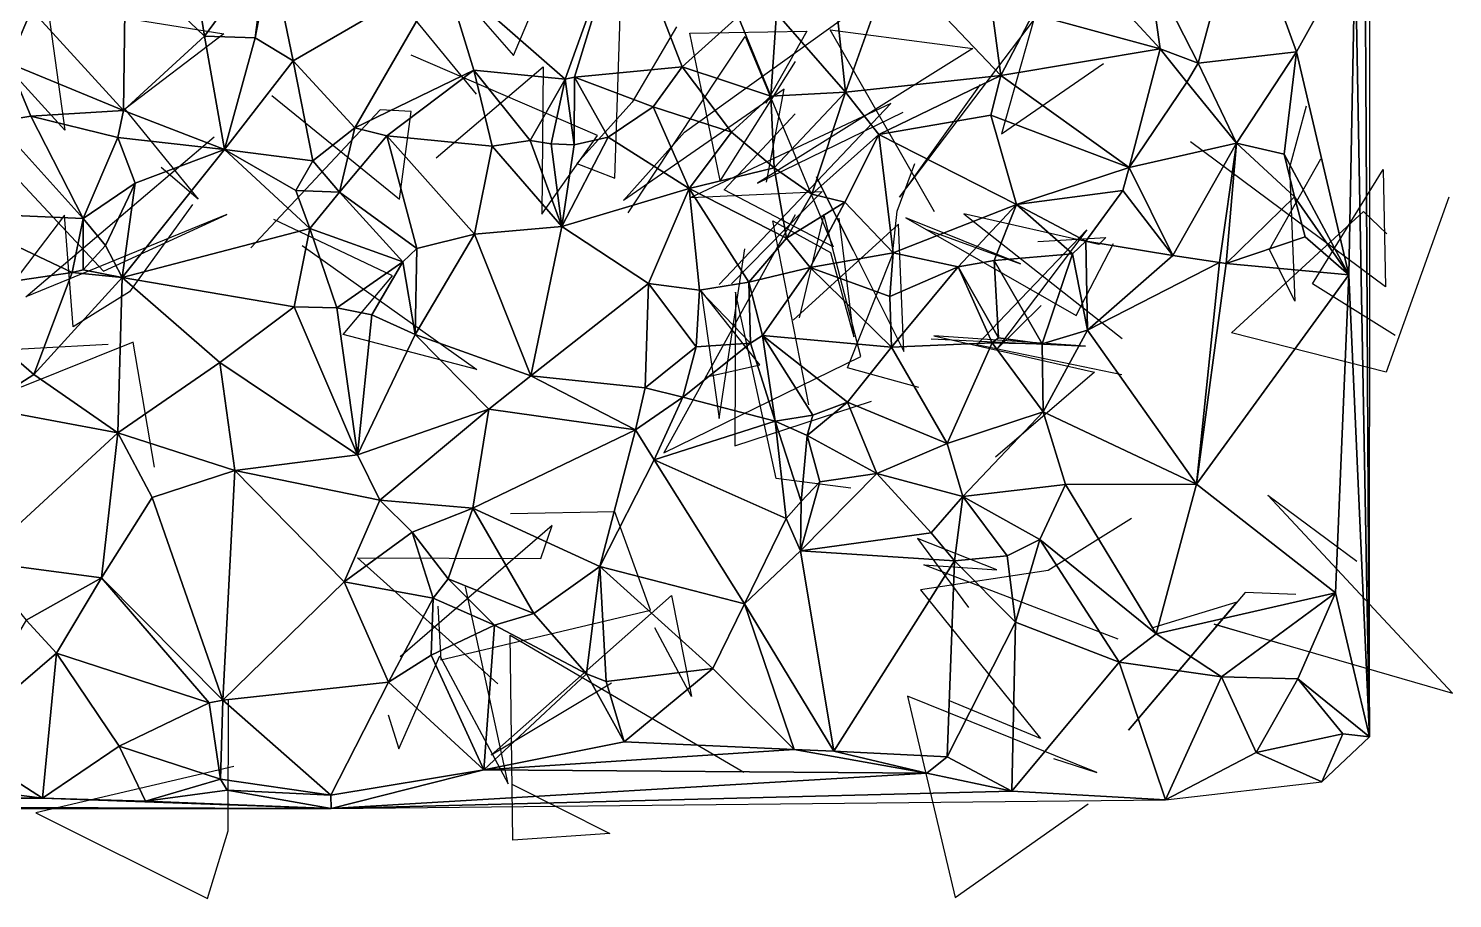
# Model space of a CAD drawing. Header units: metres. Extents: x -15.7 to 15.7, y -15.8 to 15.9.
# Drawn here: x 4.07 to 15.65, y -15.71 to -8.64 of the extents above; entities that cross this region are included whole.
import ezdxf

# ---------------------------------------------------------------- set-up
doc = ezdxf.new("R2010")
doc.units = ezdxf.units.M
doc.layers.add('CRACKS', color=1, linetype='Continuous')
doc.layers.add('STREET_MESH', color=7, linetype='Continuous')

msp = doc.modelspace()

# ---------------------------------------------------------------- linework, layer by layer
at = {"layer": 'CRACKS'}
for points in [[(3.307, -8.526, 0.1), (4.548, -7.53, 0.1), (4.147, -7.918, 0.1), (4.361, -9.462, 0.1), (3.737, -8.778, 0.1)], [(7.517, -8.29, 0.1), (8.009, -8.855, 0.1), (8.352, -8.044, 0.1), (6.503, -7.701, 0.1), (7.708, -9.17, 0.1)], [(9.337, -8.623, 0.1), (8.974, -9.234, 0.1), (8.525, -9.733, 0.1), (8.834, -9.852, 0.1), (8.883, -8.369, 0.1)], [(4.658, -8.52, 0.1), (5.655, -8.681, 0.1), (4.85, -9.293, 0.1), (5.446, -10.025, 0.1), (5.145, -9.767, 0.1)], [(10.067, -9.886, 0.1), (10.211, -9.129, 0.1), (8.904, -10.034, 0.1), (9.401, -9.478, 0.1), (10.782, -8.487, 0.1)], [(10.302, -8.904, 0.1), (9.69, -9.873, 0.1), (9.443, -8.675, 0.1), (10.395, -8.657, 0.1), (10.062, -9.245, 0.1)], [(11.434, -10.126, 0.1), (10.584, -8.646, 0.1), (11.746, -8.799, 0.1), (9.995, -9.893, 0.1), (11.178, -9.316, 0.1)], [(11.805, -9.092, 0.1), (11.149, -10.007, 0.1), (12.24, -8.571, 0.1), (11.979, -9.492, 0.1), (12.808, -8.921, 0.1)], [(8.942, -10.134, 0.1), (9.895, -8.702, 0.1), (10.609, -10.411, 0.1), (9.723, -9.949, 0.1), (10.3, -9.331, 0.1)], [(7.381, -9.689, 0.1), (8.252, -8.948, 0.1), (8.242, -10.146, 0.1), (8.693, -9.506, 0.1), (7.178, -8.852, 0.1)], [(6.046, -9.181, 0.1), (7.083, -10.024, 0.1), (7.179, -9.311, 0.1), (6.927, -9.298, 0.1), (5.875, -10.418, 0.1)], [(9.683, -10.718, 0.1), (11.078, -9.247, 0.1), (9.453, -10.01, 0.1), (10.521, -9.961, 0.1), (9.783, -10.711, 0.1)], [(14.457, -9.267, 0.1), (14.32, -9.765, 0.1), (14.364, -10.852, 0.1), (14.158, -10.432, 0.1), (14.574, -9.697, 0.1)], [(3.698, -9.563, 0.1), (4.676, -10.608, 0.1), (5.68, -10.148, 0.1), (4.045, -10.817, 0.1), (5.575, -9.517, 0.1)], [(15.179, -11.132, 0.1), (14.507, -10.712, 0.1), (15.083, -9.782, 0.1), (15.1, -10.735, 0.1), (13.514, -9.559, 0.1)], [(10.771, -10.442, 0.1), (10.475, -9.841, 0.1), (11.184, -11.263, 0.1), (11.141, -10.228, 0.1), (10.285, -11.006, 0.1)], [(11.306, -11.554, 0.1), (10.726, -11.396, 0.1), (11.093, -10.475, 0.1), (11.129, -10.122, 0.1), (11.275, -9.735, 0.1)], [(5.399, -10.066, 0.1), (4.887, -10.777, 0.1), (4.431, -11.061, 0.1), (4.358, -10.154, 0.1), (3.704, -11.013, 0.1)], [(15.616, -10.008, 0.1), (15.106, -11.43, 0.1), (13.85, -11.109, 0.1), (14.922, -10.123, 0.1), (15.113, -10.305, 0.1)], [(6.291, -10.401, 0.1), (7.713, -11.407, 0.1), (6.626, -11.124, 0.1), (7.026, -10.647, 0.1), (6.061, -10.189, 0.1)], [(10.302, -10.151, 0.1), (9.232, -12.087, 0.1), (10.836, -11.303, 0.1), (10.533, -10.147, 0.1), (10.334, -10.988, 0.1)], [(10.413, -11.696, 0.1), (10.12, -10.2, 0.1), (10.588, -10.457, 0.1), (10.777, -11.142, 0.1), (10.658, -10.178, 0.1)], [(11.36, -10.268, 0.1), (12.134, -10.55, 0.1), (11.2, -10.175, 0.1), (12.585, -10.969, 0.1), (12.889, -10.383, 0.1)], [(12.274, -10.369, 0.1), (12.826, -10.334, 0.1), (12.77, -10.392, 0.1), (11.671, -10.144, 0.1), (12.96, -11.156, 0.1)], [(12.956, -11.453, 0.1), (11.777, -11.207, 0.1), (12.672, -10.273, 0.1), (11.938, -11.246, 0.1), (12.3, -10.887, 0.1)], [(9.569, -11.47, 0.1), (10.014, -11.37, 0.1), (9.537, -10.77, 0.1), (9.684, -11.807, 0.1), (9.892, -10.427, 0.1)], [(10.752, -12.372, 0.1), (10.145, -12.294, 0.1), (9.815, -10.779, 0.1), (9.809, -12.028, 0.1), (10.922, -11.665, 0.1)], [(5.091, -12.202, 0.1), (4.918, -11.185, 0.1), (4.008, -11.553, 0.1), (3.513, -11.267, 0.1), (4.715, -11.202, 0.1)], [(11.406, -11.159, 0.1), (12.662, -11.219, 0.1), (11.429, -11.135, 0.1), (12.736, -11.43, 0.1), (11.93, -12.12, 0.1)], [(14.25, -13.637, 0.1), (13.708, -13.479, 0.1), (15.646, -14.04, 0.1), (14.143, -12.429, 0.1), (14.868, -12.967, 0.1)], [(7.396, -13.331, 0.1), (7.419, -13.769, 0.1), (9.123, -13.366, 0.1), (8.833, -12.564, 0.1), (7.987, -12.581, 0.1)], [(13.036, -12.619, 0.1), (12.359, -13.042, 0.1), (11.321, -13.199, 0.1), (12.295, -14.409, 0.1), (11.556, -14.102, 0.1)], [(7.884, -13.963, 0.1), (6.742, -12.939, 0.1), (8.233, -12.946, 0.1), (8.324, -12.677, 0.1), (7.09, -13.744, 0.1)], [(12.927, -13.601, 0.1), (11.347, -12.995, 0.1), (11.941, -13.036, 0.1), (11.296, -12.781, 0.1), (11.71, -13.343, 0.1)], [(6.992, -14.215, 0.1), (7.077, -14.492, 0.1), (7.412, -13.736, 0.1), (7.966, -14.776, 0.1), (7.619, -13.175, 0.1)], [(8.808, -13.958, 0.1), (7.83, -14.543, 0.1), (9.296, -13.246, 0.1), (9.457, -14.066, 0.1), (9.16, -13.508, 0.1)], [(14.371, -13.237, 0.1), (13.961, -13.222, 0.1), (13.01, -14.339, 0.1), (13.893, -13.299, 0.1), (13.197, -13.51, 0.1)], [(7.998, -14.779, 0.1), (8.795, -15.179, 0.1), (8.005, -15.234, 0.1), (7.983, -13.568, 0.1), (9.884, -14.681, 0.1)], [(5.735, -14.635, 0.1), (4.127, -15.012, 0.1), (5.522, -15.709, 0.1), (5.69, -15.159, 0.1), (5.693, -14.092, 0.1)], [(12.4, -14.571, 0.1), (12.754, -14.685, 0.1), (11.213, -14.063, 0.1), (11.603, -15.7, 0.1), (12.683, -14.94, 0.1)]]:
    msp.add_polyline3d(points, dxfattribs=at)
at = {"layer": 'STREET_MESH'}
for points in [[(14.905, -2.691), (14.972, -14.395), (14.98, 0.729)], [(14.905, -2.691), (14.853, -7.968), (14.972, -14.395)], [(13.175, -8.128), (13.578, -8.919), (13.934, -7.607)], [(13.578, -8.919), (14.378, -8.827), (13.934, -7.607)], [(14.378, -8.827), (14.853, -7.968), (13.934, -7.607)], [(7.447, -8.186), (8.43, -9.047), (8.908, -7.723)], [(8.43, -9.047), (8.506, -9.033), (8.908, -7.723)], [(8.506, -9.033), (9.383, -8.949), (8.908, -7.723)], [(9.383, -8.949), (9.837, -8.54), (8.908, -7.723)], [(4.856, -8.083), (5.497, -8.699), (5.363, -7.846)], [(5.497, -8.699), (5.998, -8.016), (5.363, -7.846)], [(14.378, -8.827), (14.804, -10.639), (14.853, -7.968)], [(14.853, -7.968), (14.804, -10.639), (14.972, -14.395)], [(4.091, -8.484), (4.839, -9.304), (4.856, -8.083)], [(4.839, -9.304), (5.497, -8.699), (4.856, -8.083)], [(5.998, -8.016), (5.497, -8.699), (5.91, -8.713)], [(6.039, -8.031), (5.998, -8.016), (5.91, -8.713)], [(6.039, -8.031), (5.91, -8.713), (6.219, -8.899)], [(7.447, -8.186), (6.039, -8.031), (6.219, -8.899)], [(10.587, -8.003), (10.148, -8.512), (10.711, -9.153)], [(11.09, -8.088), (10.587, -8.003), (10.711, -9.153)], [(11.973, -9.019), (11.09, -8.088), (10.711, -9.153)], [(11.973, -9.019), (11.868, -8.228), (11.09, -8.088)], [(12.577, -8.051), (12.232, -8.52), (13.269, -8.801)], [(12.577, -8.051), (13.269, -8.801), (13.175, -8.128)], [(6.719, -9.445), (7.447, -8.186), (6.219, -8.899)], [(7.447, -8.186), (6.719, -9.445), (7.688, -8.974)], [(8.43, -9.047), (7.447, -8.186), (7.688, -8.974)], [(13.175, -8.128), (13.269, -8.801), (13.578, -8.919)], [(3.908, -8.918), (4.091, -8.484), (3.539, -8.252)], [(12.232, -8.52), (11.868, -8.228), (11.973, -9.019)], [(3.908, -8.918), (4.839, -9.304), (4.091, -8.484)], [(10.102, -9.187), (9.837, -8.54), (9.383, -8.949)], [(10.102, -9.187), (10.148, -8.512), (9.837, -8.54)], [(10.148, -8.512), (10.102, -9.187), (10.711, -9.153)], [(13.269, -8.801), (12.232, -8.52), (11.973, -9.019)], [(5.497, -8.699), (4.839, -9.304), (5.66, -9.62)], [(5.91, -8.713), (5.497, -8.699), (5.66, -9.62)], [(5.91, -8.713), (5.66, -9.62), (6.219, -8.899)], [(5.66, -9.62), (6.378, -9.711), (6.219, -8.899)], [(6.378, -9.711), (6.719, -9.445), (6.219, -8.899)], [(13.016, -9.767), (13.269, -8.801), (11.973, -9.019)], [(13.016, -9.767), (13.486, -9.072), (13.269, -8.801)], [(13.269, -8.801), (13.486, -9.072), (13.578, -8.919)], [(13.888, -9.569), (14.378, -8.827), (13.578, -8.919)], [(13.888, -9.569), (14.278, -9.657), (14.378, -8.827)], [(14.378, -8.827), (14.278, -9.657), (14.804, -10.639)], [(3.8, -9.395), (4.085, -9.35), (3.908, -8.918)], [(4.085, -9.35), (4.839, -9.304), (3.908, -8.918)], [(6.719, -9.445), (6.981, -9.508), (7.688, -8.974)], [(6.981, -9.508), (7.837, -9.594), (7.688, -8.974)], [(8.147, -9.548), (8.43, -9.047), (7.688, -8.974)], [(7.837, -9.594), (8.147, -9.548), (7.688, -8.974)], [(8.506, -9.033), (9.145, -9.273), (9.383, -8.949)], [(9.145, -9.273), (9.783, -9.479), (9.383, -8.949)], [(9.783, -9.479), (10.102, -9.187), (9.383, -8.949)], [(10.982, -9.498), (11.973, -9.019), (10.711, -9.153)], [(10.982, -9.498), (11.892, -9.342), (11.973, -9.019)], [(11.892, -9.342), (13.016, -9.767), (11.973, -9.019)], [(13.486, -9.072), (13.888, -9.569), (13.578, -8.919)], [(8.317, -9.574), (8.43, -9.047), (8.147, -9.548)], [(8.317, -9.574), (8.505, -9.582), (8.43, -9.047)], [(8.43, -9.047), (8.505, -9.582), (8.506, -9.033)], [(8.505, -9.582), (8.779, -9.52), (8.506, -9.033)], [(8.779, -9.52), (9.145, -9.273), (8.506, -9.033)], [(13.888, -9.569), (13.486, -9.072), (13.016, -9.767)], [(10.102, -9.187), (9.783, -9.479), (10.129, -9.769)], [(10.102, -9.187), (10.129, -9.769), (10.711, -9.153)], [(10.129, -9.769), (10.435, -9.983), (10.711, -9.153)], [(10.435, -9.983), (10.982, -9.498), (10.711, -9.153)], [(4.085, -9.35), (3.8, -9.395), (4.511, -10.182)], [(4.839, -9.304), (4.085, -9.35), (4.794, -9.523)], [(4.794, -9.523), (4.085, -9.35), (4.511, -10.182)], [(4.839, -9.304), (4.794, -9.523), (5.66, -9.62)], [(9.145, -9.273), (8.779, -9.52), (9.438, -9.938)], [(9.783, -9.479), (9.145, -9.273), (9.438, -9.938)], [(12.1, -10.067), (11.892, -9.342), (10.982, -9.498)], [(12.1, -10.067), (13.016, -9.767), (11.892, -9.342)], [(4.511, -10.182), (3.8, -9.395), (3.392, -10.131)], [(6.719, -9.445), (6.378, -9.711), (6.595, -9.966)], [(6.981, -9.508), (6.719, -9.445), (6.595, -9.966)], [(10.129, -9.769), (9.783, -9.479), (9.438, -9.938)], [(4.794, -9.523), (4.511, -10.182), (4.935, -9.895)], [(5.66, -9.62), (4.794, -9.523), (4.935, -9.895)], [(7.223, -10.424), (6.981, -9.508), (6.595, -9.966)], [(7.693, -10.307), (6.981, -9.508), (7.223, -10.424)], [(7.837, -9.594), (6.981, -9.508), (7.693, -10.307)], [(7.837, -9.594), (7.693, -10.307), (8.404, -10.247)], [(8.147, -9.548), (7.837, -9.594), (8.404, -10.247)], [(8.317, -9.574), (8.147, -9.548), (8.404, -10.247)], [(8.505, -9.582), (8.317, -9.574), (8.404, -10.247)], [(9.438, -9.938), (8.779, -9.52), (8.404, -10.247)], [(8.779, -9.52), (8.505, -9.582), (8.404, -10.247)], [(10.982, -9.498), (10.435, -9.983), (10.705, -10.047)], [(11.098, -10.459), (10.982, -9.498), (10.705, -10.047)], [(11.098, -10.459), (12.1, -10.067), (10.982, -9.498)], [(13.373, -10.481), (13.888, -9.569), (13.016, -9.767)], [(13.888, -9.569), (13.373, -10.481), (13.752, -10.539)], [(13.806, -10.547), (13.888, -9.569), (13.752, -10.539)], [(13.888, -9.569), (13.806, -10.547), (14.361, -10.006)], [(14.278, -9.657), (13.888, -9.569), (14.361, -10.006)], [(4.829, -10.66), (5.66, -9.62), (4.935, -9.895)], [(4.829, -10.66), (6.355, -10.261), (5.66, -9.62)], [(6.24, -9.952), (6.378, -9.711), (5.66, -9.62)], [(6.355, -10.261), (6.24, -9.952), (5.66, -9.62)], [(6.378, -9.711), (6.24, -9.952), (6.595, -9.966)], [(14.804, -10.639), (14.278, -9.657), (14.361, -10.006)], [(10.23, -10.34), (10.129, -9.769), (9.438, -9.938)], [(10.23, -10.34), (10.435, -9.983), (10.129, -9.769)], [(13.016, -9.767), (12.1, -10.067), (12.965, -9.952)], [(13.373, -10.481), (13.016, -9.767), (12.965, -9.952)], [(4.511, -10.182), (4.694, -10.4), (4.935, -9.895)], [(4.694, -10.4), (4.829, -10.66), (4.935, -9.895)], [(6.24, -9.952), (6.355, -10.261), (6.595, -9.966)], [(9.107, -10.709), (9.438, -9.938), (8.404, -10.247)], [(9.107, -10.709), (9.523, -10.763), (9.438, -9.938)], [(9.523, -10.763), (9.925, -10.698), (9.438, -9.938)], [(9.925, -10.698), (10.23, -10.34), (9.438, -9.938)], [(12.1, -10.067), (12.665, -10.364), (12.965, -9.952)], [(12.665, -10.364), (13.373, -10.481), (12.965, -9.952)], [(6.355, -10.261), (7.11, -10.532), (6.595, -9.966)], [(7.11, -10.532), (7.223, -10.424), (6.595, -9.966)], [(10.435, -9.983), (10.23, -10.34), (10.705, -10.047)], [(10.705, -10.047), (10.23, -10.34), (10.423, -10.579)], [(11.098, -10.459), (10.705, -10.047), (10.423, -10.579)], [(12.1, -10.067), (11.098, -10.459), (11.627, -10.573)], [(12.1, -10.067), (11.627, -10.573), (11.919, -10.523)], [(12.557, -10.467), (12.1, -10.067), (11.919, -10.523)], [(12.557, -10.467), (12.665, -10.364), (12.1, -10.067)], [(13.806, -10.547), (14.449, -10.33), (14.361, -10.006)], [(14.449, -10.33), (14.804, -10.639), (14.361, -10.006)], [(3.392, -10.131), (3.335, -10.781), (4.422, -10.62)], [(4.511, -10.182), (3.392, -10.131), (4.422, -10.62)], [(4.51, -10.599), (4.511, -10.182), (4.422, -10.62)], [(4.51, -10.599), (4.694, -10.4), (4.511, -10.182)], [(6.355, -10.261), (4.829, -10.66), (6.226, -10.9)], [(6.574, -10.907), (6.355, -10.261), (6.226, -10.9)], [(6.574, -10.907), (7.11, -10.532), (6.355, -10.261)], [(7.693, -10.307), (8.15, -11.46), (8.404, -10.247)], [(8.15, -11.46), (9.107, -10.709), (8.404, -10.247)], [(4.694, -10.4), (4.51, -10.599), (4.829, -10.66)], [(7.693, -10.307), (7.21, -11.124), (8.15, -11.46)], [(7.21, -11.124), (7.693, -10.307), (7.223, -10.424)], [(10.23, -10.34), (9.925, -10.698), (10.423, -10.579)], [(12.665, -10.364), (12.557, -10.467), (12.677, -11.088)], [(13.373, -10.481), (12.665, -10.364), (12.677, -11.088)], [(14.449, -10.33), (13.806, -10.547), (14.804, -10.639)], [(6.574, -10.907), (6.858, -10.965), (7.11, -10.532)], [(7.11, -10.532), (6.858, -10.965), (7.21, -11.124)], [(7.11, -10.532), (7.21, -11.124), (7.223, -10.424)], [(11.07, -10.814), (11.098, -10.459), (10.423, -10.579)], [(11.627, -10.573), (11.098, -10.459), (11.07, -10.814)], [(11.627, -10.573), (11.954, -11.15), (11.919, -10.523)], [(12.308, -11.201), (12.557, -10.467), (11.919, -10.523)], [(11.954, -11.15), (12.308, -11.201), (11.919, -10.523)], [(12.557, -10.467), (12.308, -11.201), (12.677, -11.088)], [(13.752, -10.539), (13.373, -10.481), (12.677, -11.088)], [(3.335, -10.781), (4.109, -11.45), (4.422, -10.62)], [(4.109, -11.45), (4.829, -10.66), (4.422, -10.62)], [(4.829, -10.66), (4.51, -10.599), (4.422, -10.62)], [(9.925, -10.698), (10.035, -11.131), (10.423, -10.579)], [(10.035, -11.131), (11.083, -11.227), (10.423, -10.579)], [(11.083, -11.227), (11.07, -10.814), (10.423, -10.579)], [(11.083, -11.227), (11.627, -10.573), (11.07, -10.814)], [(11.627, -10.573), (11.083, -11.227), (11.902, -11.192)], [(11.954, -11.15), (11.627, -10.573), (11.902, -11.192)], [(13.752, -10.539), (12.677, -11.088), (13.564, -12.341)], [(13.806, -10.547), (13.752, -10.539), (13.564, -12.341)], [(14.804, -10.639), (13.806, -10.547), (13.564, -12.341)], [(14.695, -13.223), (14.804, -10.639), (13.564, -12.341)], [(14.804, -10.639), (14.695, -13.223), (14.972, -14.395)], [(4.829, -10.66), (4.109, -11.45), (4.794, -11.922)], [(5.623, -11.351), (4.829, -10.66), (4.794, -11.922)], [(4.829, -10.66), (5.623, -11.351), (6.226, -10.9)], [(9.081, -11.556), (9.107, -10.709), (8.15, -11.46)], [(9.107, -10.709), (9.081, -11.556), (9.495, -11.224)], [(9.523, -10.763), (9.107, -10.709), (9.495, -11.224)], [(9.938, -11.195), (9.523, -10.763), (9.495, -11.224)], [(9.925, -10.698), (9.523, -10.763), (9.938, -11.195)], [(9.925, -10.698), (9.938, -11.195), (10.035, -11.131)], [(4.109, -11.45), (3.335, -10.781), (3.691, -11.717)], [(5.623, -11.351), (6.741, -12.103), (6.226, -10.9)], [(6.741, -12.103), (6.574, -10.907), (6.226, -10.9)], [(6.858, -10.965), (6.574, -10.907), (6.741, -12.103)], [(6.858, -10.965), (6.741, -12.103), (7.21, -11.124)], [(12.677, -11.088), (12.308, -11.201), (12.318, -11.753)], [(13.564, -12.341), (12.677, -11.088), (12.318, -11.753)], [(6.741, -12.103), (7.81, -11.731), (7.21, -11.124)], [(7.21, -11.124), (7.81, -11.731), (8.15, -11.46)], [(9.081, -11.556), (9.388, -11.633), (9.495, -11.224)], [(9.388, -11.633), (9.938, -11.195), (9.495, -11.224)], [(9.938, -11.195), (9.388, -11.633), (10.138, -11.827)], [(9.938, -11.195), (10.138, -11.827), (10.035, -11.131)], [(11.083, -11.227), (10.035, -11.131), (10.727, -11.673)], [(10.035, -11.131), (10.443, -11.78), (10.727, -11.673)], [(10.138, -11.827), (10.443, -11.78), (10.035, -11.131)], [(11.538, -12.009), (11.083, -11.227), (10.727, -11.673)], [(11.083, -11.227), (11.538, -12.009), (11.902, -11.192)], [(11.902, -11.192), (11.538, -12.009), (12.318, -11.753)], [(12.308, -11.201), (11.954, -11.15), (11.902, -11.192)], [(12.308, -11.201), (11.902, -11.192), (12.318, -11.753)], [(4.109, -11.45), (3.691, -11.717), (4.794, -11.922)], [(5.744, -12.23), (5.623, -11.351), (4.794, -11.922)], [(5.744, -12.23), (6.741, -12.103), (5.623, -11.351)], [(7.81, -11.731), (9.003, -11.9), (8.15, -11.46)], [(9.003, -11.9), (9.081, -11.556), (8.15, -11.46)], [(9.388, -11.633), (9.081, -11.556), (9.003, -11.9)], [(9.388, -11.633), (9.003, -11.9), (9.153, -12.142)], [(10.138, -11.827), (9.388, -11.633), (9.153, -12.142)], [(10.397, -11.946), (10.966, -12.255), (10.727, -11.673)], [(10.443, -11.78), (10.397, -11.946), (10.727, -11.673)], [(10.966, -12.255), (11.538, -12.009), (10.727, -11.673)], [(4.794, -11.922), (3.691, -11.717), (3.658, -12.968)], [(7.81, -11.731), (6.741, -12.103), (6.924, -12.471)], [(7.679, -12.536), (7.81, -11.731), (6.924, -12.471)], [(9.003, -11.9), (7.81, -11.731), (7.679, -12.536)], [(10.397, -11.946), (10.443, -11.78), (10.138, -11.827)], [(11.538, -12.009), (11.664, -12.442), (12.318, -11.753)], [(11.664, -12.442), (12.5, -12.342), (12.318, -11.753)], [(12.5, -12.342), (13.564, -12.341), (12.318, -11.753)], [(4.661, -13.102), (4.794, -11.922), (3.658, -12.968)], [(4.661, -13.102), (5.073, -12.45), (4.794, -11.922)], [(5.073, -12.45), (5.744, -12.23), (4.794, -11.922)], [(8.713, -13.01), (9.003, -11.9), (7.679, -12.536)], [(9.003, -11.9), (8.713, -13.01), (9.153, -12.142)], [(10.227, -12.619), (10.138, -11.827), (9.153, -12.142)], [(10.227, -12.619), (10.35, -12.482), (10.138, -11.827)], [(10.35, -12.482), (10.397, -11.946), (10.138, -11.827)], [(10.397, -11.946), (10.35, -12.482), (10.502, -12.321)], [(10.397, -11.946), (10.502, -12.321), (10.966, -12.255)], [(11.664, -12.442), (11.538, -12.009), (10.966, -12.255)], [(6.741, -12.103), (5.744, -12.23), (6.924, -12.471)], [(8.713, -13.01), (9.888, -13.314), (9.153, -12.142)], [(9.888, -13.314), (10.227, -12.619), (9.153, -12.142)], [(5.646, -14.095), (5.744, -12.23), (5.073, -12.45)], [(6.634, -13.133), (5.744, -12.23), (5.646, -14.095)], [(5.744, -12.23), (6.634, -13.133), (6.924, -12.471)], [(11.406, -12.735), (10.966, -12.255), (10.343, -12.883)], [(10.966, -12.255), (10.502, -12.321), (10.343, -12.883)], [(11.406, -12.735), (11.664, -12.442), (10.966, -12.255)], [(10.502, -12.321), (10.35, -12.482), (10.343, -12.883)], [(12.5, -12.342), (11.664, -12.442), (12.289, -12.79)], [(13.236, -13.558), (12.5, -12.342), (12.289, -12.79)], [(12.5, -12.342), (13.236, -13.558), (13.564, -12.341)], [(13.236, -13.558), (14.695, -13.223), (13.564, -12.341)], [(4.661, -13.102), (5.646, -14.095), (5.073, -12.45)], [(6.634, -13.133), (7.186, -12.731), (6.924, -12.471)], [(7.186, -12.731), (7.679, -12.536), (6.924, -12.471)], [(10.35, -12.482), (10.227, -12.619), (10.343, -12.883)], [(11.664, -12.442), (11.406, -12.735), (11.597, -12.963)], [(12.025, -12.922), (11.664, -12.442), (11.597, -12.963)], [(11.664, -12.442), (12.025, -12.922), (12.289, -12.79)], [(7.186, -12.731), (7.478, -13.111), (7.679, -12.536)], [(7.478, -13.111), (8.177, -13.392), (7.679, -12.536)], [(8.177, -13.392), (8.713, -13.01), (7.679, -12.536)], [(10.227, -12.619), (9.888, -13.314), (10.343, -12.883)], [(7.357, -13.267), (7.186, -12.731), (6.634, -13.133)], [(7.186, -12.731), (7.357, -13.267), (7.478, -13.111)], [(11.597, -12.963), (11.406, -12.735), (10.343, -12.883)], [(12.025, -12.922), (12.092, -13.463), (12.289, -12.79)], [(12.289, -12.79), (12.092, -13.463), (12.935, -13.788)], [(13.236, -13.558), (12.289, -12.79), (12.935, -13.788)], [(4.048, -13.447), (4.661, -13.102), (3.658, -12.968)], [(9.888, -13.314), (10.615, -14.51), (10.343, -12.883)], [(10.615, -14.51), (11.597, -12.963), (10.343, -12.883)], [(11.597, -12.963), (10.615, -14.51), (11.537, -14.557)], [(12.092, -13.463), (11.597, -12.963), (11.537, -14.557)], [(12.092, -13.463), (12.025, -12.922), (11.597, -12.963)], [(8.713, -13.01), (8.177, -13.392), (8.605, -13.882)], [(8.763, -13.944), (8.713, -13.01), (8.605, -13.882)], [(9.632, -13.839), (9.888, -13.314), (8.713, -13.01)], [(8.763, -13.944), (9.632, -13.839), (8.713, -13.01)], [(4.661, -13.102), (4.048, -13.447), (4.294, -13.713)], [(5.535, -14.117), (4.661, -13.102), (4.294, -13.713)], [(4.661, -13.102), (5.535, -14.117), (5.646, -14.095)], [(6.993, -13.95), (6.634, -13.133), (5.646, -14.095)], [(6.993, -13.95), (7.357, -13.267), (6.634, -13.133)], [(7.357, -13.267), (7.856, -13.486), (7.478, -13.111)], [(7.856, -13.486), (8.177, -13.392), (7.478, -13.111)], [(7.357, -13.267), (6.993, -13.95), (7.342, -13.73)], [(7.856, -13.486), (7.357, -13.267), (7.342, -13.73)], [(9.888, -13.314), (9.632, -13.839), (10.293, -14.496)], [(10.615, -14.51), (9.888, -13.314), (10.293, -14.496)], [(14.695, -13.223), (13.236, -13.558), (13.767, -13.906)], [(14.695, -13.223), (13.767, -13.906), (14.388, -13.923)], [(14.695, -13.223), (14.388, -13.923), (14.972, -14.395)], [(8.177, -13.392), (7.856, -13.486), (8.605, -13.882)], [(4.048, -13.447), (3.46, -14.43), (4.294, -13.713)], [(7.769, -14.662), (7.856, -13.486), (7.342, -13.73)], [(7.856, -13.486), (7.769, -14.662), (8.605, -13.882)], [(12.063, -14.837), (12.092, -13.463), (11.537, -14.557)], [(12.935, -13.788), (12.092, -13.463), (12.063, -14.837)], [(13.767, -13.906), (13.236, -13.558), (12.935, -13.788)], [(3.46, -14.43), (4.181, -14.893), (4.294, -13.713)], [(4.181, -14.893), (4.804, -14.469), (4.294, -13.713)], [(4.804, -14.469), (5.535, -14.117), (4.294, -13.713)], [(6.993, -13.95), (7.769, -14.662), (7.342, -13.73)], [(7.769, -14.662), (8.909, -14.436), (8.605, -13.882)], [(8.909, -14.436), (8.763, -13.944), (8.605, -13.882)], [(9.632, -13.839), (8.763, -13.944), (8.909, -14.436)], [(9.632, -13.839), (8.909, -14.436), (10.293, -14.496)], [(12.935, -13.788), (12.063, -14.837), (13.311, -14.906)], [(13.767, -13.906), (12.935, -13.788), (13.311, -14.906)], [(6.524, -14.869), (6.993, -13.95), (5.646, -14.095)], [(6.993, -13.95), (6.524, -14.869), (7.769, -14.662)], [(14.048, -14.523), (13.767, -13.906), (13.311, -14.906)], [(13.767, -13.906), (14.048, -14.523), (14.388, -13.923)], [(14.388, -13.923), (14.048, -14.523), (14.754, -14.37)], [(14.388, -13.923), (14.754, -14.37), (14.972, -14.395)], [(4.804, -14.469), (5.627, -14.739), (5.535, -14.117)], [(5.535, -14.117), (5.627, -14.739), (5.646, -14.095)], [(5.627, -14.739), (6.524, -14.869), (5.646, -14.095)], [(3.46, -14.43), (3.688, -14.83), (4.181, -14.893)], [(5.018, -14.916), (4.804, -14.469), (4.181, -14.893)], [(5.627, -14.739), (4.804, -14.469), (5.018, -14.916)], [(8.909, -14.436), (7.769, -14.662), (10.293, -14.496)], [(14.754, -14.37), (14.048, -14.523), (14.582, -14.759)], [(14.972, -14.395), (14.754, -14.37), (14.582, -14.759)], [(7.769, -14.662), (11.371, -14.691), (10.293, -14.496)], [(11.371, -14.691), (10.615, -14.51), (10.293, -14.496)], [(10.615, -14.51), (11.371, -14.691), (11.537, -14.557)], [(11.371, -14.691), (12.063, -14.837), (11.537, -14.557)], [(14.048, -14.523), (13.311, -14.906), (14.582, -14.759)], [(7.769, -14.662), (6.524, -14.869), (6.529, -14.977)], [(11.371, -14.691), (7.769, -14.662), (6.529, -14.977)], [(11.371, -14.691), (6.529, -14.977), (12.063, -14.837)], [(5.681, -14.829), (5.627, -14.739), (5.018, -14.916)], [(5.627, -14.739), (5.681, -14.829), (6.524, -14.869)], [(4.181, -14.893), (-0.117, -14.854), (-2.946, -14.951)], [(6.529, -14.977), (4.181, -14.893), (-2.946, -14.951)], [(4.181, -14.893), (3.688, -14.83), (-0.117, -14.854)], [(5.018, -14.916), (4.181, -14.893), (6.529, -14.977)], [(5.681, -14.829), (5.018, -14.916), (6.529, -14.977)], [(6.524, -14.869), (5.681, -14.829), (6.529, -14.977)], [(12.063, -14.837), (6.529, -14.977), (13.311, -14.906)], [(-10.226, -14.985), (6.529, -14.977), (-2.946, -14.951)]]:
    msp.add_3dface(points, dxfattribs=at)

doc.saveas('drawing.dxf')
